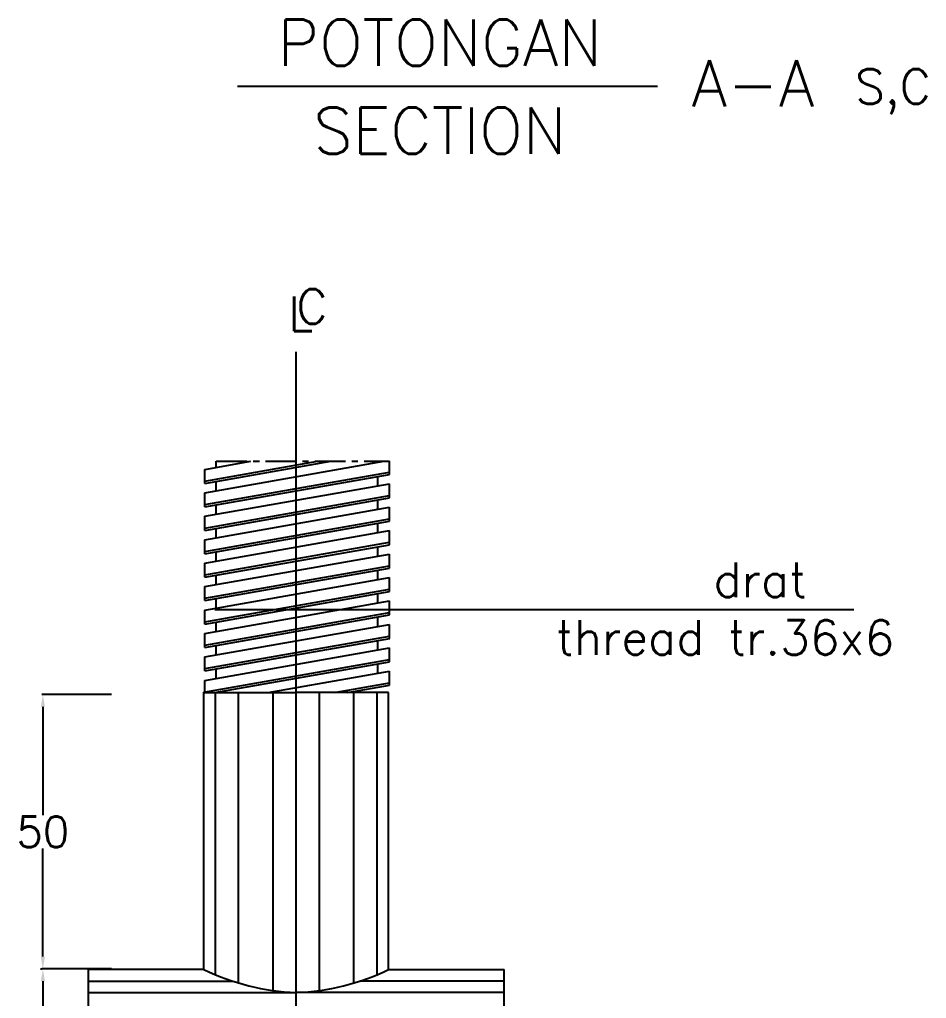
# Model space of a CAD drawing. Header units: metres. Extents: x 444 to 3227, y -3167 to -392.
# Drawn here: x 1009 to 1082.6, y -2241.1 to -2161.6 of the extents above; entities that cross this region are included whole.
import ezdxf
from ezdxf.enums import TextEntityAlignment as Align

# ---------------------------------------------------------------- set-up
doc = ezdxf.new("R2010")
doc.units = ezdxf.units.M
doc.linetypes.add('CENTERX2', pattern=[4, 2.5, -0.5, 0.5, -0.5])
doc.layers.get('DEFPOINTS').update_dxf_attribs({"linetype": 'CONTINUOUS'})
for name, color, linetype in [('BANGUNAN', 7, 'CONTINUOUS'), ('DIMENSI', 7, 'CONTINUOUS'), ('TEX', 7, 'CONTINUOUS')]:
    doc.layers.add(name, color=color, linetype=linetype)
doc.styles.get("Standard").update_dxf_attribs({"font": 'Simplex.shx', "height": 2.5})
doc.dimstyles.new('Skala 50', dxfattribs={"dimtxt": 0.2, "dimasz": 1, "dimexe": 0.1, "dimexo": 0.2, "dimgap": 0.1, "dimtad": 3, "dimtih": 1, "dimtoh": 1, "dimlfac": 0.5, "dimzin": 0, "dimdsep": 46, "dimtxsty": 'Standard', "dimcen": 0.05, "dimclrd": 8, "dimclre": 8, "dimclrt": 10, "dimadec": 0, "dimazin": 0, "dimtfac": 1, "dimtofl": 0, "dimtmove": 0, "dimatfit": 3, "dimfxl": 1, "dimtolj": 1, "dimtzin": 0, "dimarcsym": 0})

# ---------------------------------------------------------------- blocks, each defined once
blk = doc.blocks.new('*D301')
at = {"layer": 'DEFPOINTS', "color": 0}
for p in [(1010.844, -2216.414), (1016.627, -2216.414), (1016.627, -2238.699)]:
    blk.add_point(p, dxfattribs=at)
at = {"layer": 'DIMENSI', "color": 8, "lineweight": -2}
for p, q in [((1016.427, -2216.414), (1010.744, -2216.414)), ((1010.844, -2217.414), (1010.844, -2226.206)), ((1010.844, -2237.699), (1010.844, -2228.906)), ((1016.427, -2238.699), (1010.744, -2238.699))]:
    blk.add_line(p, q, dxfattribs=at)
at = {"layer": 'DIMENSI', "color": 8}
for points in [[(1010.677, -2217.414), (1011.01, -2217.414), (1010.844, -2216.414)], [(1010.677, -2237.699), (1011.01, -2237.699), (1010.844, -2238.699)]]:
    blk.add_solid(points, dxfattribs=at)
at = {"layer": 'DIMENSI', "color": 10, "insert": (1010.844, -2227.556), "char_height": 2.5, "attachment_point": 5}
blk.add_mtext('\\A1;50', dxfattribs=at)
blk = doc.blocks.new('*D294')
at = {"layer": 'DEFPOINTS', "color": 0}
for p in [(1010.844, -2238.699), (1010.844, -2238.699), (1010.844, -2249.153)]:
    blk.add_point(p, dxfattribs=at)
at = {"layer": 'DIMENSI', "color": 8, "lineweight": -2}
for p, q in [((1010.644, -2238.699), (1010.744, -2238.699)), ((1010.844, -2239.699), (1010.844, -2242.576)), ((1010.844, -2248.153), (1010.844, -2245.276)), ((1010.644, -2249.153), (1010.744, -2249.153))]:
    blk.add_line(p, q, dxfattribs=at)
at = {"layer": 'DIMENSI', "color": 8}
for points in [[(1010.677, -2239.699), (1011.01, -2239.699), (1010.844, -2238.699)], [(1010.677, -2248.153), (1011.01, -2248.153), (1010.844, -2249.153)]]:
    blk.add_solid(points, dxfattribs=at)
at = {"layer": 'DIMENSI', "color": 10, "insert": (1010.844, -2243.926), "char_height": 2.5, "attachment_point": 5}
blk.add_mtext('\\A1;12', dxfattribs=at)

msp = doc.modelspace()

# ---------------------------------------------------------------- linework, layer by layer
at = {"layer": 'BANGUNAN', "color": 1}
for q in [(1031.42057, -2188.56831), (1031.42057, -2197.49967)]:
    msp.add_line((1031.42057, -2285.99967), q, dxfattribs=at)
at = {"layer": 'BANGUNAN', "color": 2}
for p, q in [((1023.98422, -2198.11708), (1027.74266, -2197.45436)), ((1023.98422, -2199.25943), (1034.22128, -2197.45436)), ((1023.98422, -2199.06904), (1033.14151, -2197.45436)), ((1023.98422, -2200.021), (1038.54035, -2197.45436)), ((1024.92172, -2197.95177), (1024.92172, -2197.45436)), ((1038.98422, -2198.51845), (1038.98422, -2197.45436)), ((1023.98422, -2199.25943), (1023.98422, -2198.11708)), ((1023.98422, -2200.97296), (1038.98422, -2198.32806)), ((1023.98422, -2201.16335), (1038.98422, -2198.51845)), ((1038.04672, -2199.44533), (1038.04672, -2198.68376)), ((1023.98422, -2201.92492), (1038.98422, -2199.28002)), ((1024.92172, -2199.85569), (1024.92172, -2199.09412)), ((1038.98422, -2200.42238), (1038.98422, -2199.28002)), ((1023.98422, -2201.16335), (1023.98422, -2200.021)), ((1023.98422, -2202.87689), (1038.98422, -2200.23198)), ((1023.98422, -2203.06728), (1038.98422, -2200.42238)), ((1024.92172, -2201.75962), (1024.92172, -2200.99805)), ((1038.04672, -2201.34925), (1038.04672, -2200.58768)), ((1023.98422, -2203.82885), (1038.98422, -2201.18395)), ((1023.98422, -2203.06728), (1023.98422, -2201.92492)), ((1038.98422, -2202.3263), (1038.98422, -2201.18395)), ((1023.98422, -2204.78081), (1038.98422, -2202.13591)), ((1023.98422, -2204.9712), (1038.98422, -2202.3263)), ((1038.04672, -2203.25318), (1038.04672, -2202.49161)), ((1023.98422, -2205.73277), (1038.98422, -2203.08787)), ((1024.92172, -2203.66354), (1024.92172, -2202.90197)), ((1038.98422, -2204.23022), (1038.98422, -2203.08787)), ((1023.98422, -2204.9712), (1023.98422, -2203.82885)), ((1023.98422, -2206.68474), (1038.98422, -2204.03983)), ((1023.98422, -2206.87513), (1038.98422, -2204.23022)), ((1023.98422, -2207.6367), (1038.98422, -2204.99179)), ((1024.92172, -2205.56747), (1024.92172, -2204.8059)), ((1038.04672, -2205.1571), (1038.04672, -2204.39553)), ((1038.98422, -2206.13415), (1038.98422, -2204.99179)), ((1023.98422, -2206.87513), (1023.98422, -2205.73277)), ((1023.98422, -2208.58866), (1038.98422, -2205.94376)), ((1023.98422, -2208.77905), (1038.98422, -2206.13415)), ((1024.92172, -2207.47139), (1024.92172, -2206.70982)), ((1038.04672, -2207.06103), (1038.04672, -2206.29946)), ((1023.98422, -2209.54062), (1038.98422, -2206.89572)), ((1038.98422, -2208.03807), (1038.98422, -2206.89572)), ((1023.98422, -2208.77905), (1023.98422, -2207.6367)), ((1023.98422, -2210.49259), (1038.98422, -2207.84768)), ((1023.98422, -2210.68298), (1038.98422, -2208.03807)), ((1038.04672, -2208.96495), (1038.04672, -2208.20338)), ((1023.98422, -2211.44455), (1038.98422, -2208.79964)), ((1024.92172, -2209.37532), (1024.92172, -2208.61375)), ((1038.98422, -2209.942), (1038.98422, -2208.79964)), ((1023.98422, -2210.68298), (1023.98422, -2209.54062)), ((1023.98422, -2212.39651), (1038.98422, -2209.75161)), ((1023.98422, -2212.5869), (1038.98422, -2209.942)), ((1023.98422, -2213.34847), (1038.98422, -2210.70357)), ((1024.92172, -2211.27924), (1024.92172, -2210.51767)), ((1038.04672, -2210.86888), (1038.04672, -2210.10731)), ((1038.98422, -2211.84592), (1038.98422, -2210.70357)), ((1023.98422, -2212.5869), (1023.98422, -2211.44455)), ((1023.98422, -2214.30044), (1038.98422, -2211.65553)), ((1023.98422, -2214.49083), (1039.01678, -2211.84018)), ((1038.04672, -2212.7728), (1038.04672, -2212.01123)), ((1023.98422, -2215.2524), (1038.98422, -2212.60749)), ((1024.92172, -2213.18317), (1024.92172, -2212.4216)), ((1038.98422, -2213.74985), (1038.98422, -2212.60749)), ((1023.92057, -2216.21559), (1038.98422, -2213.55946)), ((1023.98422, -2214.49083), (1023.98422, -2213.34847)), ((1024.80703, -2216.24967), (1038.98422, -2213.74985)), ((1024.92172, -2215.08709), (1024.92172, -2214.32552)), ((1029.12611, -2216.24967), (1038.98422, -2214.51142)), ((1038.04672, -2214.67673), (1038.04672, -2213.91516)), ((1038.98422, -2215.65377), (1038.98422, -2214.51142)), ((1023.98422, -2216.20436), (1023.98422, -2215.2524)), ((1034.52496, -2216.24967), (1038.98422, -2215.46338)), ((1023.92057, -2238.74967), (1023.92057, -2216.21559)), ((1023.92057, -2216.24967), (1031.42057, -2216.24967)), ((1024.85807, -2239.16678), (1024.85807, -2216.24967)), ((1026.73307, -2239.83233), (1026.73307, -2216.24967)), ((1029.54557, -2240.44906), (1029.54557, -2216.24967)), ((1038.92057, -2216.24967), (1031.42057, -2216.24967)), ((1033.29557, -2240.44906), (1033.29557, -2216.24967)), ((1035.60473, -2216.24967), (1038.98422, -2215.65377)), ((1036.10807, -2239.83233), (1036.10807, -2216.24967)), ((1037.98307, -2239.16678), (1037.98307, -2216.24967)), ((1038.92057, -2238.74967), (1038.92057, -2216.24967)), ((1023.92057, -2238.74967), (1014.54557, -2238.74967)), ((1014.54557, -2279.99967), (1014.54557, -2238.74967)), ((1038.92057, -2238.74967), (1048.29557, -2238.74967)), ((1048.29557, -2279.99967), (1048.29557, -2238.74967)), ((1014.54557, -2239.68717), (1026.26787, -2239.68717)), ((1048.29557, -2239.68717), (1036.57327, -2239.68717)), ((1014.54557, -2240.62467), (1031.42057, -2240.62467)), ((1048.29557, -2240.62467), (1031.42057, -2240.62467))]:
    msp.add_line(p, q, dxfattribs=at)
at = {"layer": 'BANGUNAN', "color": 2, "linetype": 'CENTERX2'}
msp.add_line((1024.92172, -2197.45436), (1038.98422, -2197.45436), dxfattribs=at)
at = {"layer": 'BANGUNAN', "color": 2}
for centre, start, end in [((1032.29516, -2221.18883), 244.5040012, 267.4235119), ((1030.54599, -2221.18883), 272.5764881, 295.4959988)]:
    msp.add_arc(centre, 19.4555, start, end, dxfattribs=at)
at = {"layer": 'DIMENSI', "color": 2}
msp.add_line((1026.64222, -2166.9702), (1060.75333, -2166.9702), dxfattribs=at)
at = {"layer": 'TEX', "color": 2}
msp.add_line((1024.80142, -2209.49289), (1076.70973, -2209.49289), dxfattribs=at)

# ---------------------------------------------------------------- texts
at = {"layer": 'DIMENSI', "color": 2, "ltscale": 20000}
msp.add_text('POTONGAN', height=3.75, dxfattribs=at).set_placement((1043.07685, -2165.32138), align=Align.CENTER)
at = {"layer": 'DIMENSI', "color": 2}
for s, height, p in [('A-A', 3.75, (1063.53051, -2168.62957)), ('S,C', 2.8125, (1076.80839, -2168.41012))]:
    msp.add_text(s, height=height, dxfattribs=at).set_placement(p)
msp.add_text('SECTION', height=3.75, dxfattribs=at).set_placement((1043.07685, -2172.46627), align=Align.CENTER)
at = {"layer": 'TEX', "color": 2}
for s, p in [('  C', (1027.56511, -2186.28155)), ('L', (1030.75507, -2186.88891)), ('drat', (1065.30123, -2208.49087)), ('thread tr.36x6', (1052.51222, -2213.17837))]:
    msp.add_text(s, height=2.8125, dxfattribs=at).set_placement(p)

# ---------------------------------------------------------------- dimensions: what is measured, and where the dimension line sits
at = {"layer": 'DIMENSI', "color": 2}
for p1, p2, distance, text, picture, middle in [((1016.62699, -2238.69869), (1016.62699, -2216.4142), 5.78348, '50', '*D301', (1010.84351, -2227.55644)), ((1010.84351, -2249.15314), (1010.84351, -2238.69869), 0, '12', '*D294', (1010.84351, -2243.92592))]:
    dim = msp.add_aligned_dim(p1=p1, p2=p2, distance=distance, text=text, dimstyle='Skala 50', override={"dimtad": 0}, dxfattribs=at)
    dim.commit()
    dim.dimension.update_dxf_attribs({"geometry": picture, "text_midpoint": middle})

doc.saveas('drawing.dxf')
